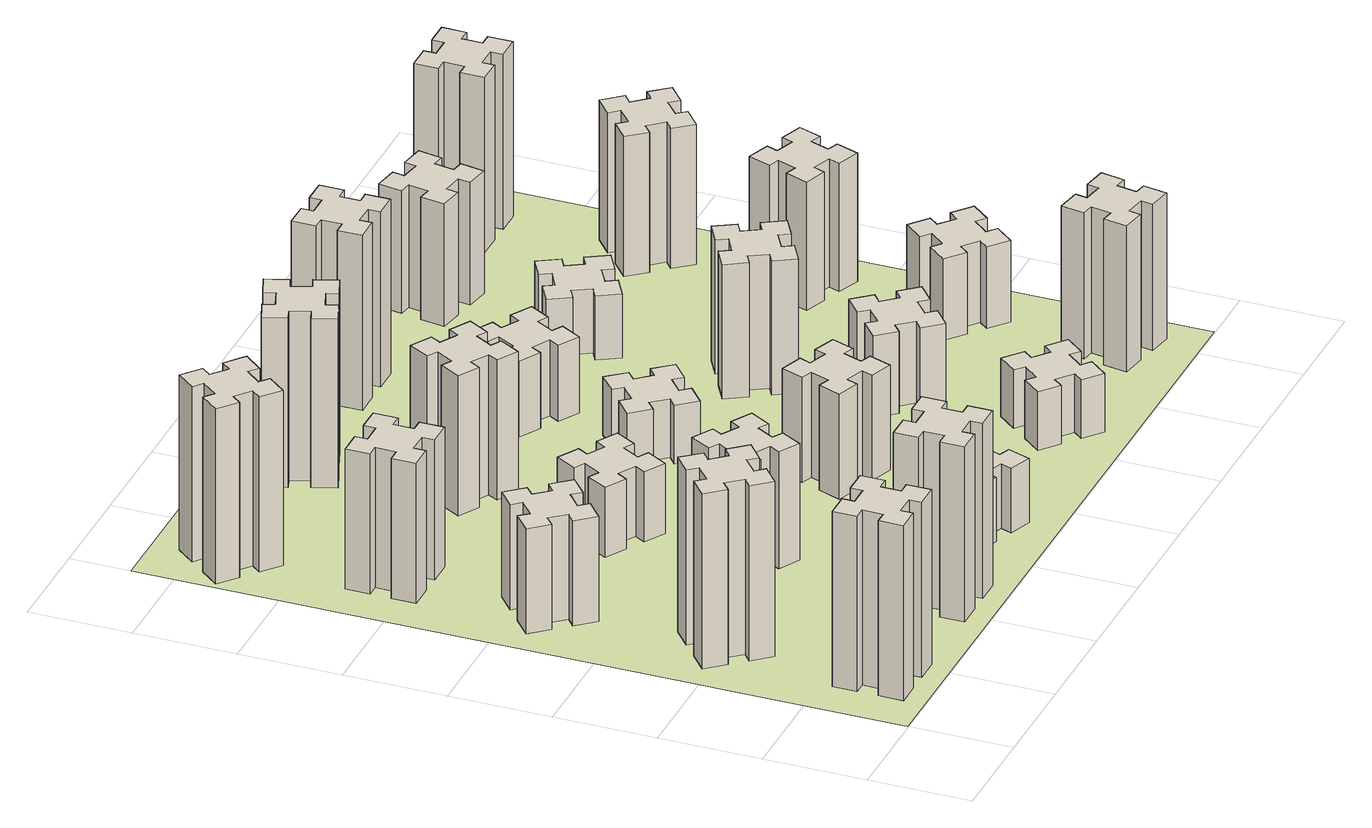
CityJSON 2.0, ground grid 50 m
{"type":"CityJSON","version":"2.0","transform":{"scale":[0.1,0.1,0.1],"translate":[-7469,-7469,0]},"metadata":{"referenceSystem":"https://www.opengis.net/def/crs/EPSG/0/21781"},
"CityObjects":{
"building1":{"type":"Building","attributes":{"class":"1000","function":"1000","usage":"1000","yearOfConstruction":2016,"roofType":"1000","measuredHeight":90,"storeysAboveGround":30,"storeysBelowGround":0},"geometry":[{"type":"Solid","lod":"1","boundaries":[[[[0,1,2,3,4,5,6,7,8,9,10,11,12,13,14,15,16,17,18,19]],[[17,16,20,21]],[[16,15,22,20]],[[15,14,23,22]],[[14,13,24,23]],[[13,12,25,24]],[[12,11,26,25]],[[11,10,27,26]],[[10,9,28,27]],[[9,8,29,28]],[[8,7,30,29]],[[7,6,31,30]],[[6,5,32,31]],[[5,4,33,32]],[[4,3,34,33]],[[3,2,35,34]],[[2,1,36,35]],[[1,0,37,36]],[[0,19,38,37]],[[19,18,39,38]],[[18,17,21,39]],[[24,25,26,27,28,29,30,31,32,33,34,35,36,37,38,39,21,20,22,23]]]]}]},
"building2":{"type":"Building","attributes":{"class":"1000","function":"1000","usage":"1000","yearOfConstruction":2016,"roofType":"1000","measuredHeight":90,"storeysAboveGround":30,"storeysBelowGround":0},"geometry":[{"type":"Solid","lod":"1","boundaries":[[[[40,41,42,43,44,45,46,47,48,49,50,51,52,53,54,55,56,57,58,59]],[[57,56,60,61]],[[56,55,62,60]],[[55,54,63,62]],[[54,53,64,63]],[[53,52,65,64]],[[52,51,66,65]],[[51,50,67,66]],[[50,49,68,67]],[[49,48,69,68]],[[48,47,70,69]],[[47,46,71,70]],[[46,45,72,71]],[[45,44,73,72]],[[44,43,74,73]],[[43,42,75,74]],[[42,41,76,75]],[[41,40,77,76]],[[40,59,78,77]],[[59,58,79,78]],[[58,57,61,79]],[[64,65,66,67,68,69,70,71,72,73,74,75,76,77,78,79,61,60,62,63]]]]}]},
"building3":{"type":"Building","attributes":{"class":"1000","function":"1000","usage":"1000","yearOfConstruction":2016,"roofType":"1000","measuredHeight":54,"storeysAboveGround":30,"storeysBelowGround":0},"geometry":[{"type":"Solid","lod":"1","boundaries":[[[[80,81,82,83,84,85,86,87,88,89,90,91,92,93,94,95,96,97,98,99]],[[97,96,100,101]],[[96,95,102,100]],[[95,94,103,102]],[[94,93,104,103]],[[93,92,105,104]],[[92,91,106,105]],[[91,90,107,106]],[[90,89,108,107]],[[89,88,109,108]],[[88,87,110,109]],[[87,86,111,110]],[[86,85,112,111]],[[85,84,113,112]],[[84,83,114,113]],[[83,82,115,114]],[[82,81,116,115]],[[81,80,117,116]],[[80,99,118,117]],[[99,98,119,118]],[[98,97,101,119]],[[104,105,106,107,108,109,110,111,112,113,114,115,116,117,118,119,101,100,102,103]]]]}]},
"building4":{"type":"Building","attributes":{"class":"1000","function":"1000","usage":"1000","yearOfConstruction":2016,"roofType":"1000","measuredHeight":72,"storeysAboveGround":30,"storeysBelowGround":0},"geometry":[{"type":"Solid","lod":"1","boundaries":[[[[120,121,122,123,124,125,126,127,128,129,130,131,132,133,134,135,136,137,138,139]],[[137,136,140,141]],[[136,135,142,140]],[[135,134,143,142]],[[134,133,144,143]],[[133,132,145,144]],[[132,131,146,145]],[[131,130,147,146]],[[130,129,148,147]],[[129,128,149,148]],[[128,127,150,149]],[[127,126,151,150]],[[126,125,152,151]],[[125,124,153,152]],[[124,123,154,153]],[[123,122,155,154]],[[122,121,156,155]],[[121,120,157,156]],[[120,139,158,157]],[[139,138,159,158]],[[138,137,141,159]],[[144,145,146,147,148,149,150,151,152,153,154,155,156,157,158,159,141,140,142,143]]]]}]},
"building5":{"type":"Building","attributes":{"class":"1000","function":"1000","usage":"1000","yearOfConstruction":2016,"roofType":"1000","measuredHeight":90,"storeysAboveGround":30,"storeysBelowGround":0},"geometry":[{"type":"Solid","lod":"1","boundaries":[[[[160,161,162,163,164,165,166,167,168,169,170,171,172,173,174,175,176,177,178,179]],[[177,176,180,181]],[[176,175,182,180]],[[175,174,183,182]],[[174,173,184,183]],[[173,172,185,184]],[[172,171,186,185]],[[171,170,187,186]],[[170,169,188,187]],[[169,168,189,188]],[[168,167,190,189]],[[167,166,191,190]],[[166,165,192,191]],[[165,164,193,192]],[[164,163,194,193]],[[163,162,195,194]],[[162,161,196,195]],[[161,160,197,196]],[[160,179,198,197]],[[179,178,199,198]],[[178,177,181,199]],[[184,185,186,187,188,189,190,191,192,193,194,195,196,197,198,199,181,180,182,183]]]]}]},
"building6":{"type":"Building","attributes":{"class":"1000","function":"1000","usage":"1000","yearOfConstruction":2016,"roofType":"1000","measuredHeight":90,"storeysAboveGround":30,"storeysBelowGround":0},"geometry":[{"type":"Solid","lod":"1","boundaries":[[[[200,201,202,203,204,205,206,207,208,209,210,211,212,213,214,215,216,217,218,219]],[[217,216,220,221]],[[216,215,222,220]],[[215,214,223,222]],[[214,213,224,223]],[[213,212,225,224]],[[212,211,226,225]],[[211,210,227,226]],[[210,209,228,227]],[[209,208,229,228]],[[208,207,230,229]],[[207,206,231,230]],[[206,205,232,231]],[[205,204,233,232]],[[204,203,234,233]],[[203,202,235,234]],[[202,201,236,235]],[[201,200,237,236]],[[200,219,238,237]],[[219,218,239,238]],[[218,217,221,239]],[[224,225,226,227,228,229,230,231,232,233,234,235,236,237,238,239,221,220,222,223]]]]}]},
"building7":{"type":"Building","attributes":{"class":"1000","function":"1000","usage":"1000","yearOfConstruction":2016,"roofType":"1000","measuredHeight":60,"storeysAboveGround":30,"storeysBelowGround":0},"geometry":[{"type":"Solid","lod":"1","boundaries":[[[[240,241,242,243,244,245,246,247,248,249,250,251,252,253,254,255,256,257,258,259]],[[257,256,260,261]],[[256,255,262,260]],[[255,254,263,262]],[[254,253,264,263]],[[253,252,265,264]],[[252,251,266,265]],[[251,250,267,266]],[[250,249,268,267]],[[249,248,269,268]],[[248,247,270,269]],[[247,246,271,270]],[[246,245,272,271]],[[245,244,273,272]],[[244,243,274,273]],[[243,242,275,274]],[[242,241,276,275]],[[241,240,277,276]],[[240,259,278,277]],[[259,258,279,278]],[[258,257,261,279]],[[264,265,266,267,268,269,270,271,272,273,274,275,276,277,278,279,261,260,262,263]]]]}]},
"building8":{"type":"Building","attributes":{"class":"1000","function":"1000","usage":"1000","yearOfConstruction":2016,"roofType":"1000","measuredHeight":36,"storeysAboveGround":30,"storeysBelowGround":0},"geometry":[{"type":"Solid","lod":"1","boundaries":[[[[280,281,282,283,284,285,286,287,288,289,290,291,292,293,294,295,296,297,298,299]],[[297,296,300,301]],[[296,295,302,300]],[[295,294,303,302]],[[294,293,304,303]],[[293,292,305,304]],[[292,291,306,305]],[[291,290,307,306]],[[290,289,308,307]],[[289,288,309,308]],[[288,287,310,309]],[[287,286,311,310]],[[286,285,312,311]],[[285,284,313,312]],[[284,283,314,313]],[[283,282,315,314]],[[282,281,316,315]],[[281,280,317,316]],[[280,299,318,317]],[[299,298,319,318]],[[298,297,301,319]],[[304,305,306,307,308,309,310,311,312,313,314,315,316,317,318,319,301,300,302,303]]]]}]},
"building9":{"type":"Building","attributes":{"class":"1000","function":"1000","usage":"1000","yearOfConstruction":2016,"roofType":"1000","measuredHeight":33,"storeysAboveGround":30,"storeysBelowGround":0},"geometry":[{"type":"Solid","lod":"1","boundaries":[[[[320,321,322,323,324,325,326,327,328,329,330,331,332,333,334,335,336,337,338,339]],[[337,336,340,341]],[[336,335,342,340]],[[335,334,343,342]],[[334,333,344,343]],[[333,332,345,344]],[[332,331,346,345]],[[331,330,347,346]],[[330,329,348,347]],[[329,328,349,348]],[[328,327,350,349]],[[327,326,351,350]],[[326,325,352,351]],[[325,324,353,352]],[[324,323,354,353]],[[323,322,355,354]],[[322,321,356,355]],[[321,320,357,356]],[[320,339,358,357]],[[339,338,359,358]],[[338,337,341,359]],[[344,345,346,347,348,349,350,351,352,353,354,355,356,357,358,359,341,340,342,343]]]]}]},
"building10":{"type":"Building","attributes":{"class":"1000","function":"1000","usage":"1000","yearOfConstruction":2016,"roofType":"1000","measuredHeight":72,"storeysAboveGround":30,"storeysBelowGround":0},"geometry":[{"type":"Solid","lod":"1","boundaries":[[[[360,361,362,363,364,365,366,367,368,369,370,371,372,373,374,375,376,377,378,379]],[[377,376,380,381]],[[376,375,382,380]],[[375,374,383,382]],[[374,373,384,383]],[[373,372,385,384]],[[372,371,386,385]],[[371,370,387,386]],[[370,369,388,387]],[[369,368,389,388]],[[368,367,390,389]],[[367,366,391,390]],[[366,365,392,391]],[[365,364,393,392]],[[364,363,394,393]],[[363,362,395,394]],[[362,361,396,395]],[[361,360,397,396]],[[360,379,398,397]],[[379,378,399,398]],[[378,377,381,399]],[[384,385,386,387,388,389,390,391,392,393,394,395,396,397,398,399,381,380,382,383]]]]}]},
"building11":{"type":"Building","attributes":{"class":"1000","function":"1000","usage":"1000","yearOfConstruction":2016,"roofType":"1000","measuredHeight":87,"storeysAboveGround":30,"storeysBelowGround":0},"geometry":[{"type":"Solid","lod":"1","boundaries":[[[[400,401,402,403,404,405,406,407,408,409,410,411,412,413,414,415,416,417,418,419]],[[417,416,420,421]],[[416,415,422,420]],[[415,414,423,422]],[[414,413,424,423]],[[413,412,425,424]],[[412,411,426,425]],[[411,410,427,426]],[[410,409,428,427]],[[409,408,429,428]],[[408,407,430,429]],[[407,406,431,430]],[[406,405,432,431]],[[405,404,433,432]],[[404,403,434,433]],[[403,402,435,434]],[[402,401,436,435]],[[401,400,437,436]],[[400,419,438,437]],[[419,418,439,438]],[[418,417,421,439]],[[424,425,426,427,428,429,430,431,432,433,434,435,436,437,438,439,421,420,422,423]]]]}]},
"building12":{"type":"Building","attributes":{"class":"1000","function":"1000","usage":"1000","yearOfConstruction":2016,"roofType":"1000","measuredHeight":54,"storeysAboveGround":30,"storeysBelowGround":0},"geometry":[{"type":"Solid","lod":"1","boundaries":[[[[440,441,442,443,444,445,446,447,448,449,450,451,452,453,454,455,456,457,458,459]],[[457,456,460,461]],[[456,455,462,460]],[[455,454,463,462]],[[454,453,464,463]],[[453,452,465,464]],[[452,451,466,465]],[[451,450,467,466]],[[450,449,468,467]],[[449,448,469,468]],[[448,447,470,469]],[[447,446,471,470]],[[446,445,472,471]],[[445,444,473,472]],[[444,443,474,473]],[[443,442,475,474]],[[442,441,476,475]],[[441,440,477,476]],[[440,459,478,477]],[[459,458,479,478]],[[458,457,461,479]],[[464,465,466,467,468,469,470,471,472,473,474,475,476,477,478,479,461,460,462,463]]]]}]},
"building13":{"type":"Building","attributes":{"class":"1000","function":"1000","usage":"1000","yearOfConstruction":2016,"roofType":"1000","measuredHeight":30,"storeysAboveGround":30,"storeysBelowGround":0},"geometry":[{"type":"Solid","lod":"1","boundaries":[[[[480,481,482,483,484,485,486,487,488,489,490,491,492,493,494,495,496,497,498,499]],[[497,496,500,501]],[[496,495,502,500]],[[495,494,503,502]],[[494,493,504,503]],[[493,492,505,504]],[[492,491,506,505]],[[491,490,507,506]],[[490,489,508,507]],[[489,488,509,508]],[[488,487,510,509]],[[487,486,511,510]],[[486,485,512,511]],[[485,484,513,512]],[[484,483,514,513]],[[483,482,515,514]],[[482,481,516,515]],[[481,480,517,516]],[[480,499,518,517]],[[499,498,519,518]],[[498,497,501,519]],[[504,505,506,507,508,509,510,511,512,513,514,515,516,517,518,519,501,500,502,503]]]]}]},
"building14":{"type":"Building","attributes":{"class":"1000","function":"1000","usage":"1000","yearOfConstruction":2016,"roofType":"1000","measuredHeight":39,"storeysAboveGround":30,"storeysBelowGround":0},"geometry":[{"type":"Solid","lod":"1","boundaries":[[[[520,521,522,523,524,525,526,527,528,529,530,531,532,533,534,535,536,537,538,539]],[[537,536,540,541]],[[536,535,542,540]],[[535,534,543,542]],[[534,533,544,543]],[[533,532,545,544]],[[532,531,546,545]],[[531,530,547,546]],[[530,529,548,547]],[[529,528,549,548]],[[528,527,550,549]],[[527,526,551,550]],[[526,525,552,551]],[[525,524,553,552]],[[524,523,554,553]],[[523,522,555,554]],[[522,521,556,555]],[[521,520,557,556]],[[520,539,558,557]],[[539,538,559,558]],[[538,537,541,559]],[[544,545,546,547,548,549,550,551,552,553,554,555,556,557,558,559,541,540,542,543]]]]}]},
"building15":{"type":"Building","attributes":{"class":"1000","function":"1000","usage":"1000","yearOfConstruction":2016,"roofType":"1000","measuredHeight":30,"storeysAboveGround":30,"storeysBelowGround":0},"geometry":[{"type":"Solid","lod":"1","boundaries":[[[[560,561,562,563,564,565,566,567,568,569,570,571,572,573,574,575,576,577,578,579]],[[577,576,580,581]],[[576,575,582,580]],[[575,574,583,582]],[[574,573,584,583]],[[573,572,585,584]],[[572,571,586,585]],[[571,570,587,586]],[[570,569,588,587]],[[569,568,589,588]],[[568,567,590,589]],[[567,566,591,590]],[[566,565,592,591]],[[565,564,593,592]],[[564,563,594,593]],[[563,562,595,594]],[[562,561,596,595]],[[561,560,597,596]],[[560,579,598,597]],[[579,578,599,598]],[[578,577,581,599]],[[584,585,586,587,588,589,590,591,592,593,594,595,596,597,598,599,581,580,582,583]]]]}]},
"building16":{"type":"Building","attributes":{"class":"1000","function":"1000","usage":"1000","yearOfConstruction":2016,"roofType":"1000","measuredHeight":90,"storeysAboveGround":30,"storeysBelowGround":0},"geometry":[{"type":"Solid","lod":"1","boundaries":[[[[600,601,602,603,604,605,606,607,608,609,610,611,612,613,614,615,616,617,618,619]],[[617,616,620,621]],[[616,615,622,620]],[[615,614,623,622]],[[614,613,624,623]],[[613,612,625,624]],[[612,611,626,625]],[[611,610,627,626]],[[610,609,628,627]],[[609,608,629,628]],[[608,607,630,629]],[[607,606,631,630]],[[606,605,632,631]],[[605,604,633,632]],[[604,603,634,633]],[[603,602,635,634]],[[602,601,636,635]],[[601,600,637,636]],[[600,619,638,637]],[[619,618,639,638]],[[618,617,621,639]],[[624,625,626,627,628,629,630,631,632,633,634,635,636,637,638,639,621,620,622,623]]]]}]},
"building17":{"type":"Building","attributes":{"class":"1000","function":"1000","usage":"1000","yearOfConstruction":2016,"roofType":"1000","measuredHeight":42,"storeysAboveGround":30,"storeysBelowGround":0},"geometry":[{"type":"Solid","lod":"1","boundaries":[[[[640,641,642,643,644,645,646,647,648,649,650,651,652,653,654,655,656,657,658,659]],[[657,656,660,661]],[[656,655,662,660]],[[655,654,663,662]],[[654,653,664,663]],[[653,652,665,664]],[[652,651,666,665]],[[651,650,667,666]],[[650,649,668,667]],[[649,648,669,668]],[[648,647,670,669]],[[647,646,671,670]],[[646,645,672,671]],[[645,644,673,672]],[[644,643,674,673]],[[643,642,675,674]],[[642,641,676,675]],[[641,640,677,676]],[[640,659,678,677]],[[659,658,679,678]],[[658,657,661,679]],[[664,665,666,667,668,669,670,671,672,673,674,675,676,677,678,679,661,660,662,663]]]]}]},
"building18":{"type":"Building","attributes":{"class":"1000","function":"1000","usage":"1000","yearOfConstruction":2016,"roofType":"1000","measuredHeight":69,"storeysAboveGround":30,"storeysBelowGround":0},"geometry":[{"type":"Solid","lod":"1","boundaries":[[[[680,681,682,683,684,685,686,687,688,689,690,691,692,693,694,695,696,697,698,699]],[[697,696,700,701]],[[696,695,702,700]],[[695,694,703,702]],[[694,693,704,703]],[[693,692,705,704]],[[692,691,706,705]],[[691,690,707,706]],[[690,689,708,707]],[[689,688,709,708]],[[688,687,710,709]],[[687,686,711,710]],[[686,685,712,711]],[[685,684,713,712]],[[684,683,714,713]],[[683,682,715,714]],[[682,681,716,715]],[[681,680,717,716]],[[680,699,718,717]],[[699,698,719,718]],[[698,697,701,719]],[[704,705,706,707,708,709,710,711,712,713,714,715,716,717,718,719,701,700,702,703]]]]}]},
"building19":{"type":"Building","attributes":{"class":"1000","function":"1000","usage":"1000","yearOfConstruction":2016,"roofType":"1000","measuredHeight":33,"storeysAboveGround":30,"storeysBelowGround":0},"geometry":[{"type":"Solid","lod":"1","boundaries":[[[[720,721,722,723,724,725,726,727,728,729,730,731,732,733,734,735,736,737,738,739]],[[737,736,740,741]],[[736,735,742,740]],[[735,734,743,742]],[[734,733,744,743]],[[733,732,745,744]],[[732,731,746,745]],[[731,730,747,746]],[[730,729,748,747]],[[729,728,749,748]],[[728,727,750,749]],[[727,726,751,750]],[[726,725,752,751]],[[725,724,753,752]],[[724,723,754,753]],[[723,722,755,754]],[[722,721,756,755]],[[721,720,757,756]],[[720,739,758,757]],[[739,738,759,758]],[[738,737,741,759]],[[744,745,746,747,748,749,750,751,752,753,754,755,756,757,758,759,741,740,742,743]]]]}]},
"building20":{"type":"Building","attributes":{"class":"1000","function":"1000","usage":"1000","yearOfConstruction":2016,"roofType":"1000","measuredHeight":75,"storeysAboveGround":30,"storeysBelowGround":0},"geometry":[{"type":"Solid","lod":"1","boundaries":[[[[760,761,762,763,764,765,766,767,768,769,770,771,772,773,774,775,776,777,778,779]],[[777,776,780,781]],[[776,775,782,780]],[[775,774,783,782]],[[774,773,784,783]],[[773,772,785,784]],[[772,771,786,785]],[[771,770,787,786]],[[770,769,788,787]],[[769,768,789,788]],[[768,767,790,789]],[[767,766,791,790]],[[766,765,792,791]],[[765,764,793,792]],[[764,763,794,793]],[[763,762,795,794]],[[762,761,796,795]],[[761,760,797,796]],[[760,779,798,797]],[[779,778,799,798]],[[778,777,781,799]],[[784,785,786,787,788,789,790,791,792,793,794,795,796,797,798,799,781,780,782,783]]]]}]},
"building21":{"type":"Building","attributes":{"class":"1000","function":"1000","usage":"1000","yearOfConstruction":2016,"roofType":"1000","measuredHeight":63,"storeysAboveGround":30,"storeysBelowGround":0},"geometry":[{"type":"Solid","lod":"1","boundaries":[[[[800,801,802,803,804,805,806,807,808,809,810,811,812,813,814,815,816,817,818,819]],[[817,816,820,821]],[[816,815,822,820]],[[815,814,823,822]],[[814,813,824,823]],[[813,812,825,824]],[[812,811,826,825]],[[811,810,827,826]],[[810,809,828,827]],[[809,808,829,828]],[[808,807,830,829]],[[807,806,831,830]],[[806,805,832,831]],[[805,804,833,832]],[[804,803,834,833]],[[803,802,835,834]],[[802,801,836,835]],[[801,800,837,836]],[[800,819,838,837]],[[819,818,839,838]],[[818,817,821,839]],[[824,825,826,827,828,829,830,831,832,833,834,835,836,837,838,839,821,820,822,823]]]]}]},
"building22":{"type":"Building","attributes":{"class":"1000","function":"1000","usage":"1000","yearOfConstruction":2016,"roofType":"1000","measuredHeight":42,"storeysAboveGround":30,"storeysBelowGround":0},"geometry":[{"type":"Solid","lod":"1","boundaries":[[[[840,841,842,843,844,845,846,847,848,849,850,851,852,853,854,855,856,857,858,859]],[[857,856,860,861]],[[856,855,862,860]],[[855,854,863,862]],[[854,853,864,863]],[[853,852,865,864]],[[852,851,866,865]],[[851,850,867,866]],[[850,849,868,867]],[[849,848,869,868]],[[848,847,870,869]],[[847,846,871,870]],[[846,845,872,871]],[[845,844,873,872]],[[844,843,874,873]],[[843,842,875,874]],[[842,841,876,875]],[[841,840,877,876]],[[840,859,878,877]],[[859,858,879,878]],[[858,857,861,879]],[[864,865,866,867,868,869,870,871,872,873,874,875,876,877,878,879,861,860,862,863]]]]}]},
"building23":{"type":"Building","attributes":{"class":"1000","function":"1000","usage":"1000","yearOfConstruction":2016,"roofType":"1000","measuredHeight":66,"storeysAboveGround":30,"storeysBelowGround":0},"geometry":[{"type":"Solid","lod":"1","boundaries":[[[[880,881,882,883,884,885,886,887,888,889,890,891,892,893,894,895,896,897,898,899]],[[897,896,900,901]],[[896,895,902,900]],[[895,894,903,902]],[[894,893,904,903]],[[893,892,905,904]],[[892,891,906,905]],[[891,890,907,906]],[[890,889,908,907]],[[889,888,909,908]],[[888,887,910,909]],[[887,886,911,910]],[[886,885,912,911]],[[885,884,913,912]],[[884,883,914,913]],[[883,882,915,914]],[[882,881,916,915]],[[881,880,917,916]],[[880,899,918,917]],[[899,898,919,918]],[[898,897,901,919]],[[904,905,906,907,908,909,910,911,912,913,914,915,916,917,918,919,901,900,902,903]]]]}]},
"building24":{"type":"Building","attributes":{"class":"1000","function":"1000","usage":"1000","yearOfConstruction":2016,"roofType":"1000","measuredHeight":72,"storeysAboveGround":30,"storeysBelowGround":0},"geometry":[{"type":"Solid","lod":"1","boundaries":[[[[920,921,922,923,924,925,926,927,928,929,930,931,932,933,934,935,936,937,938,939]],[[937,936,940,941]],[[936,935,942,940]],[[935,934,943,942]],[[934,933,944,943]],[[933,932,945,944]],[[932,931,946,945]],[[931,930,947,946]],[[930,929,948,947]],[[929,928,949,948]],[[928,927,950,949]],[[927,926,951,950]],[[926,925,952,951]],[[925,924,953,952]],[[924,923,954,953]],[[923,922,955,954]],[[922,921,956,955]],[[921,920,957,956]],[[920,939,958,957]],[[939,938,959,958]],[[938,937,941,959]],[[944,945,946,947,948,949,950,951,952,953,954,955,956,957,958,959,941,940,942,943]]]]}]},
"building25":{"type":"Building","attributes":{"class":"1000","function":"1000","usage":"1000","yearOfConstruction":2016,"roofType":"1000","measuredHeight":90,"storeysAboveGround":30,"storeysBelowGround":0},"geometry":[{"type":"Solid","lod":"1","boundaries":[[[[960,961,962,963,964,965,966,967,968,969,970,971,972,973,974,975,976,977,978,979]],[[977,976,980,981]],[[976,975,982,980]],[[975,974,983,982]],[[974,973,984,983]],[[973,972,985,984]],[[972,971,986,985]],[[971,970,987,986]],[[970,969,988,987]],[[969,968,989,988]],[[968,967,990,989]],[[967,966,991,990]],[[966,965,992,991]],[[965,964,993,992]],[[964,963,994,993]],[[963,962,995,994]],[[962,961,996,995]],[[961,960,997,996]],[[960,979,998,997]],[[979,978,999,998]],[[978,977,981,999]],[[984,985,986,987,988,989,990,991,992,993,994,995,996,997,998,999,981,980,982,983]]]]}]},
"landuse1":{"type":"LandUse","attributes":{"name":"plot1","function":"1010"},"geometry":[{"type":"MultiSurface","lod":"1","boundaries":[[[1000,1001,1002,1003]]]}]}
},
"vertices":[
[265,325,0],[265,225,0],[205,225,0],[205,105,0],[325,105,0],[325,165,0],[425,165,0],[425,105,0],[545,105,0],[545,225,0],[485,225,0],[485,325,0],[545,325,0],[545,445,0],[425,445,0],[425,385,0],[325,385,0],[325,445,0],[205,445,0],[205,325,0],[325,385,900],[325,445,900],[425,385,900],[425,445,900],[545,445,900],[545,325,900],[485,325,900],[485,225,900],[545,225,900],[545,105,900],[425,105,900],[425,165,900],[325,165,900],[325,105,900],[205,105,900],[205,225,900],[265,225,900],[265,325,900],[205,325,900],[205,445,900],
[492,1048,0],[427,1124,0],[473,1163,0],[396,1255,0],[304,1178,0],[343,1132,0],[266,1067,0],[228,1113,0],[136,1036,0],[213,944,0],[259,983,0],[323,906,0],[277,868,0],[354,776,0],[446,853,0],[408,899,0],[484,963,0],[523,917,0],[615,994,0],[538,1086,0],[484,963,900],[523,917,900],[408,899,900],[446,853,900],[354,776,900],[277,868,900],[323,906,900],[259,983,900],[213,944,900],[136,1036,900],[228,1113,900],[266,1067,900],[343,1132,900],[304,1178,900],[396,1255,900],[473,1163,900],[427,1124,900],[492,1048,900],[538,1086,900],[615,994,900],
[408,1739,0],[484,1803,0],[523,1757,0],[615,1834,0],[538,1926,0],[492,1888,0],[427,1964,0],[473,2003,0],[396,2095,0],[304,2018,0],[343,1972,0],[266,1907,0],[228,1953,0],[136,1876,0],[213,1784,0],[259,1823,0],[323,1746,0],[277,1708,0],[354,1616,0],[446,1693,0],[323,1746,540],[277,1708,540],[259,1823,540],[213,1784,540],[136,1876,540],[228,1953,540],[266,1907,540],[343,1972,540],[304,2018,540],[396,2095,540],[473,2003,540],[427,1964,540],[492,1888,540],[538,1926,540],[615,1834,540],[523,1757,540],[484,1803,540],[408,1739,540],[446,1693,540],[354,1616,540],
[485,2545,0],[485,2645,0],[545,2645,0],[545,2765,0],[425,2765,0],[425,2705,0],[325,2705,0],[325,2765,0],[205,2765,0],[205,2645,0],[265,2645,0],[265,2545,0],[205,2545,0],[205,2425,0],[325,2425,0],[325,2485,0],[425,2485,0],[425,2425,0],[545,2425,0],[545,2545,0],[425,2485,720],[425,2425,720],[325,2485,720],[325,2425,720],[205,2425,720],[205,2545,720],[265,2545,720],[265,2645,720],[205,2645,720],[205,2765,720],[325,2765,720],[325,2705,720],[425,2705,720],[425,2765,720],[545,2765,720],[545,2645,720],[485,2645,720],[485,2545,720],[545,2545,720],[545,2425,720],
[1005,325,0],[1005,225,0],[945,225,0],[945,105,0],[1065,105,0],[1065,165,0],[1165,165,0],[1165,105,0],[1285,105,0],[1285,225,0],[1225,225,0],[1225,325,0],[1285,325,0],[1285,445,0],[1165,445,0],[1165,385,0],[1065,385,0],[1065,445,0],[945,445,0],[945,325,0],[1065,385,900],[1065,445,900],[1165,385,900],[1165,445,900],[1285,445,900],[1285,325,900],[1225,325,900],[1225,225,900],[1285,225,900],[1285,105,900],[1165,105,900],[1165,165,900],[1065,165,900],[1065,105,900],[945,105,900],[945,225,900],[1005,225,900],[1005,325,900],[945,325,900],[945,445,900],
[384,3387,0],[308,3452,0],[346,3498,0],[254,3575,0],[177,3483,0],[223,3444,0],[159,3368,0],[113,3406,0],[36,3314,0],[128,3237,0],[166,3283,0],[243,3219,0],[204,3173,0],[296,3096,0],[373,3188,0],[327,3226,0],[392,3303,0],[438,3264,0],[515,3356,0],[423,3433,0],[392,3303,900],[438,3264,900],[327,3226,900],[373,3188,900],[296,3096,900],[204,3173,900],[243,3219,900],[166,3283,900],[128,3237,900],[36,3314,900],[113,3406,900],[159,3368,900],[223,3444,900],[177,3483,900],[254,3575,900],[346,3498,900],[308,3452,900],[384,3387,900],[423,3433,900],[515,3356,900],
[1186,1117,0],[1236,1204,0],[1288,1174,0],[1348,1278,0],[1244,1338,0],[1214,1286,0],[1127,1336,0],[1157,1388,0],[1053,1448,0],[993,1344,0],[1045,1314,0],[995,1227,0],[943,1257,0],[883,1153,0],[987,1093,0],[1017,1145,0],[1104,1095,0],[1074,1043,0],[1178,983,0],[1238,1087,0],[1104,1095,600],[1074,1043,600],[1017,1145,600],[987,1093,600],[883,1153,600],[943,1257,600],[995,1227,600],[1045,1314,600],[993,1344,600],[1053,1448,600],[1157,1388,600],[1127,1336,600],[1214,1286,600],[1244,1338,600],[1348,1278,600],[1288,1174,600],[1236,1204,600],[1186,1117,600],[1238,1087,600],[1178,983,600],
[1214,1926,0],[1127,1976,0],[1157,2028,0],[1053,2088,0],[993,1984,0],[1045,1954,0],[995,1867,0],[943,1897,0],[883,1793,0],[987,1733,0],[1017,1785,0],[1104,1735,0],[1074,1683,0],[1178,1623,0],[1238,1727,0],[1186,1757,0],[1236,1844,0],[1288,1814,0],[1348,1918,0],[1244,1978,0],[1236,1844,360],[1288,1814,360],[1186,1757,360],[1238,1727,360],[1178,1623,360],[1074,1683,360],[1104,1735,360],[1017,1785,360],[987,1733,360],[883,1793,360],[943,1897,360],[995,1867,360],[1045,1954,360],[993,1984,360],[1053,2088,360],[1157,2028,360],[1127,1976,360],[1214,1926,360],[1244,1978,360],[1348,1918,360],
[1669,460,0],[1635,366,0],[1579,387,0],[1537,274,0],[1650,233,0],[1671,289,0],[1765,255,0],[1744,199,0],[1857,157,0],[1898,270,0],[1842,291,0],[1876,385,0],[1932,364,0],[1973,477,0],[1860,518,0],[1840,462,0],[1746,496,0],[1767,552,0],[1654,593,0],[1613,480,0],[1746,496,330],[1767,552,330],[1840,462,330],[1860,518,330],[1973,477,330],[1932,364,330],[1876,385,330],[1842,291,330],[1898,270,330],[1857,157,330],[1744,199,330],[1765,255,330],[1671,289,330],[1650,233,330],[1537,274,330],[1579,387,330],[1635,366,330],[1669,460,330],[1613,480,330],[1654,593,330],
[1314,2666,0],[1227,2716,0],[1257,2768,0],[1153,2828,0],[1093,2724,0],[1145,2694,0],[1095,2607,0],[1043,2637,0],[983,2533,0],[1087,2473,0],[1117,2525,0],[1204,2475,0],[1174,2423,0],[1278,2363,0],[1338,2467,0],[1286,2497,0],[1336,2584,0],[1388,2554,0],[1448,2658,0],[1344,2718,0],[1336,2584,720],[1388,2554,720],[1286,2497,720],[1338,2467,720],[1278,2363,720],[1174,2423,720],[1204,2475,720],[1117,2525,720],[1087,2473,720],[983,2533,720],[1043,2637,720],[1095,2607,720],[1145,2694,720],[1093,2724,720],[1153,2828,720],[1257,2768,720],[1227,2716,720],[1314,2666,720],[1344,2718,720],[1448,2658,720],
[1125,3456,0],[1031,3422,0],[1010,3478,0],[897,3437,0],[939,3324,0],[995,3345,0],[1029,3251,0],[973,3230,0],[1014,3117,0],[1127,3159,0],[1106,3215,0],[1200,3249,0],[1220,3193,0],[1333,3234,0],[1292,3347,0],[1236,3326,0],[1202,3420,0],[1258,3440,0],[1217,3553,0],[1104,3512,0],[1202,3420,870],[1258,3440,870],[1236,3326,870],[1292,3347,870],[1333,3234,870],[1220,3193,870],[1200,3249,870],[1106,3215,870],[1127,3159,870],[1014,3117,870],[973,3230,870],[1029,3251,870],[995,3345,870],[939,3324,870],[897,3437,870],[1010,3478,870],[1031,3422,870],[1125,3456,870],[1104,3512,870],[1217,3553,870],
[1869,1200,0],[1835,1106,0],[1779,1127,0],[1737,1014,0],[1850,973,0],[1871,1029,0],[1965,995,0],[1944,939,0],[2057,897,0],[2098,1010,0],[2042,1031,0],[2076,1125,0],[2132,1104,0],[2173,1217,0],[2060,1258,0],[2040,1202,0],[1946,1236,0],[1967,1292,0],[1854,1333,0],[1813,1220,0],[1946,1236,540],[1967,1292,540],[2040,1202,540],[2060,1258,540],[2173,1217,540],[2132,1104,540],[2076,1125,540],[2042,1031,540],[2098,1010,540],[2057,897,540],[1944,939,540],[1965,995,540],[1871,1029,540],[1850,973,540],[1737,1014,540],[1779,1127,540],[1835,1106,540],[1869,1200,540],[1813,1220,540],[1854,1333,540],
[1972,1988,0],[1907,2064,0],[1953,2103,0],[1876,2195,0],[1784,2118,0],[1823,2072,0],[1746,2007,0],[1708,2053,0],[1616,1976,0],[1693,1884,0],[1739,1923,0],[1803,1846,0],[1757,1808,0],[1834,1716,0],[1926,1793,0],[1888,1839,0],[1964,1903,0],[2003,1857,0],[2095,1934,0],[2018,2026,0],[1964,1903,300],[2003,1857,300],[1888,1839,300],[1926,1793,300],[1834,1716,300],[1757,1808,300],[1803,1846,300],[1739,1923,300],[1693,1884,300],[1616,1976,300],[1708,2053,300],[1746,2007,300],[1823,2072,300],[1784,2118,300],[1876,2195,300],[1953,2103,300],[1907,2064,300],[1972,1988,300],[2018,2026,300],[2095,1934,300],
[2026,2497,0],[2076,2584,0],[2128,2554,0],[2188,2658,0],[2084,2718,0],[2054,2666,0],[1967,2716,0],[1997,2768,0],[1893,2828,0],[1833,2724,0],[1885,2694,0],[1835,2607,0],[1783,2637,0],[1723,2533,0],[1827,2473,0],[1857,2525,0],[1944,2475,0],[1914,2423,0],[2018,2363,0],[2078,2467,0],[1944,2475,390],[1914,2423,390],[1857,2525,390],[1827,2473,390],[1723,2533,390],[1783,2637,390],[1835,2607,390],[1885,2694,390],[1833,2724,390],[1893,2828,390],[1997,2768,390],[1967,2716,390],[2054,2666,390],[2084,2718,390],[2188,2658,390],[2128,2554,390],[2076,2584,390],[2026,2497,390],[2078,2467,390],[2018,2363,390],
[2586,323,0],[2663,259,0],[2624,213,0],[2716,136,0],[2793,228,0],[2747,266,0],[2812,343,0],[2858,304,0],[2935,396,0],[2843,473,0],[2804,427,0],[2728,492,0],[2766,538,0],[2674,615,0],[2597,523,0],[2643,484,0],[2579,408,0],[2533,446,0],[2456,354,0],[2548,277,0],[2579,408,300],[2533,446,300],[2643,484,300],[2597,523,300],[2674,615,300],[2766,538,300],[2728,492,300],[2804,427,300],[2843,473,300],[2935,396,300],[2858,304,300],[2812,343,300],[2747,266,300],[2793,228,300],[2716,136,300],[2624,213,300],[2663,259,300],[2586,323,300],[2548,277,300],[2456,354,300],
[1965,3385,0],[1965,3485,0],[2025,3485,0],[2025,3605,0],[1905,3605,0],[1905,3545,0],[1805,3545,0],[1805,3605,0],[1685,3605,0],[1685,3485,0],[1745,3485,0],[1745,3385,0],[1685,3385,0],[1685,3265,0],[1805,3265,0],[1805,3325,0],[1905,3325,0],[1905,3265,0],[2025,3265,0],[2025,3385,0],[1905,3325,900],[1905,3265,900],[1805,3325,900],[1805,3265,900],[1685,3265,900],[1685,3385,900],[1745,3385,900],[1745,3485,900],[1685,3485,900],[1685,3605,900],[1805,3605,900],[1805,3545,900],[1905,3545,900],[1905,3605,900],[2025,3605,900],[2025,3485,900],[1965,3485,900],[1965,3385,900],[2025,3385,900],[2025,3265,900],
[2728,999,0],[2804,1063,0],[2843,1017,0],[2935,1094,0],[2858,1186,0],[2812,1148,0],[2747,1224,0],[2793,1263,0],[2716,1355,0],[2624,1278,0],[2663,1232,0],[2586,1167,0],[2548,1213,0],[2456,1136,0],[2533,1044,0],[2579,1083,0],[2643,1006,0],[2597,968,0],[2674,876,0],[2766,953,0],[2643,1006,420],[2597,968,420],[2579,1083,420],[2533,1044,420],[2456,1136,420],[2548,1213,420],[2586,1167,420],[2663,1232,420],[2624,1278,420],[2716,1355,420],[2793,1263,420],[2747,1224,420],[2812,1148,420],[2858,1186,420],[2935,1094,420],[2843,1017,420],[2804,1063,420],[2728,999,420],[2766,953,420],[2674,876,420],
[2475,1744,0],[2525,1657,0],[2473,1627,0],[2533,1523,0],[2637,1583,0],[2607,1635,0],[2694,1685,0],[2724,1633,0],[2828,1693,0],[2768,1797,0],[2716,1767,0],[2666,1854,0],[2718,1884,0],[2658,1988,0],[2554,1928,0],[2584,1876,0],[2497,1826,0],[2467,1878,0],[2363,1818,0],[2423,1714,0],[2497,1826,690],[2467,1878,690],[2584,1876,690],[2554,1928,690],[2658,1988,690],[2718,1884,690],[2666,1854,690],[2716,1767,690],[2768,1797,690],[2828,1693,690],[2724,1633,690],[2694,1685,690],[2607,1635,690],[2637,1583,690],[2533,1523,690],[2473,1627,690],[2525,1657,690],[2475,1744,690],[2423,1714,690],[2363,1818,690],
[2475,2584,0],[2525,2497,0],[2473,2467,0],[2533,2363,0],[2637,2423,0],[2607,2475,0],[2694,2525,0],[2724,2473,0],[2828,2533,0],[2768,2637,0],[2716,2607,0],[2666,2694,0],[2718,2724,0],[2658,2828,0],[2554,2768,0],[2584,2716,0],[2497,2666,0],[2467,2718,0],[2363,2658,0],[2423,2554,0],[2497,2666,330],[2467,2718,330],[2584,2716,330],[2554,2768,330],[2658,2828,330],[2718,2724,330],[2666,2694,330],[2716,2607,330],[2768,2637,330],[2828,2533,330],[2724,2473,330],[2694,2525,330],[2607,2475,330],[2637,2423,330],[2533,2363,330],[2473,2467,330],[2525,2497,330],[2475,2584,330],[2423,2554,330],[2363,2658,330],
[3504,475,0],[3405,492,0],[3416,551,0],[3297,572,0],[3277,454,0],[3336,444,0],[3318,345,0],[3259,356,0],[3238,237,0],[3357,217,0],[3367,276,0],[3465,258,0],[3455,199,0],[3573,178,0],[3594,297,0],[3535,307,0],[3552,405,0],[3611,395,0],[3632,513,0],[3514,534,0],[3552,405,750],[3611,395,750],[3535,307,750],[3594,297,750],[3573,178,750],[3455,199,750],[3465,258,750],[3367,276,750],[3357,217,750],[3238,237,750],[3259,356,750],[3318,345,750],[3336,444,750],[3277,454,750],[3297,572,750],[3416,551,750],[3405,492,750],[3504,475,750],[3514,534,750],[3632,513,750],
[2596,3404,0],[2578,3305,0],[2519,3316,0],[2498,3197,0],[2617,3177,0],[2627,3236,0],[2725,3218,0],[2715,3159,0],[2833,3138,0],[2854,3257,0],[2795,3267,0],[2812,3365,0],[2871,3355,0],[2892,3473,0],[2774,3494,0],[2764,3435,0],[2665,3452,0],[2676,3511,0],[2557,3532,0],[2537,3414,0],[2665,3452,630],[2676,3511,630],[2764,3435,630],[2774,3494,630],[2892,3473,630],[2871,3355,630],[2812,3365,630],[2795,3267,630],[2854,3257,630],[2833,3138,630],[2715,3159,630],[2725,3218,630],[2627,3236,630],[2617,3177,630],[2498,3197,630],[2519,3316,630],[2578,3305,630],[2596,3404,630],[2537,3414,630],[2557,3532,630],
[3544,1167,0],[3468,1232,0],[3506,1278,0],[3414,1355,0],[3337,1263,0],[3383,1224,0],[3319,1148,0],[3273,1186,0],[3196,1094,0],[3288,1017,0],[3326,1063,0],[3403,999,0],[3364,953,0],[3456,876,0],[3533,968,0],[3487,1006,0],[3552,1083,0],[3598,1044,0],[3675,1136,0],[3583,1213,0],[3552,1083,420],[3598,1044,420],[3487,1006,420],[3533,968,420],[3456,876,420],[3364,953,420],[3403,999,420],[3326,1063,420],[3288,1017,420],[3196,1094,420],[3273,1186,420],[3319,1148,420],[3383,1224,420],[3337,1263,420],[3414,1355,420],[3506,1278,420],[3468,1232,420],[3544,1167,420],[3583,1213,420],[3675,1136,420],
[3520,1942,0],[3426,1976,0],[3447,2032,0],[3334,2073,0],[3293,1960,0],[3349,1940,0],[3315,1846,0],[3259,1867,0],[3217,1754,0],[3330,1713,0],[3351,1769,0],[3445,1735,0],[3424,1679,0],[3537,1637,0],[3578,1750,0],[3522,1771,0],[3556,1865,0],[3612,1844,0],[3653,1957,0],[3540,1998,0],[3556,1865,660],[3612,1844,660],[3522,1771,660],[3578,1750,660],[3537,1637,660],[3424,1679,660],[3445,1735,660],[3351,1769,660],[3330,1713,660],[3217,1754,660],[3259,1867,660],[3315,1846,660],[3349,1940,660],[3293,1960,660],[3334,2073,660],[3447,2032,660],[3426,1976,660],[3520,1942,660],[3540,1998,660],[3653,1957,660],
[3319,2563,0],[3383,2486,0],[3337,2448,0],[3414,2356,0],[3506,2433,0],[3468,2479,0],[3544,2543,0],[3583,2497,0],[3675,2574,0],[3598,2666,0],[3552,2628,0],[3487,2704,0],[3533,2743,0],[3456,2835,0],[3364,2758,0],[3403,2712,0],[3326,2647,0],[3288,2693,0],[3196,2616,0],[3273,2524,0],[3326,2647,720],[3288,2693,720],[3403,2712,720],[3364,2758,720],[3456,2835,720],[3533,2743,720],[3487,2704,720],[3552,2628,720],[3598,2666,720],[3675,2574,720],[3583,2497,720],[3544,2543,720],[3468,2479,720],[3506,2433,720],[3414,2356,720],[3337,2448,720],[3383,2486,720],[3319,2563,720],[3273,2524,720],[3196,2616,720],
[3285,3325,0],[3385,3325,0],[3385,3265,0],[3505,3265,0],[3505,3385,0],[3445,3385,0],[3445,3485,0],[3505,3485,0],[3505,3605,0],[3385,3605,0],[3385,3545,0],[3285,3545,0],[3285,3605,0],[3165,3605,0],[3165,3485,0],[3225,3485,0],[3225,3385,0],[3165,3385,0],[3165,3265,0],[3285,3265,0],[3225,3385,900],[3165,3385,900],[3225,3485,900],[3165,3485,900],[3165,3605,900],[3285,3605,900],[3285,3545,900],[3385,3545,900],[3385,3605,900],[3505,3605,900],[3505,3485,900],[3445,3485,900],[3445,3385,900],[3505,3385,900],[3505,3265,900],[3385,3265,900],[3385,3325,900],[3285,3325,900],[3285,3265,900],[3165,3265,900],
[5,3705,0],[3705,3705,0],[3705,5,0],[5,5,0]
]}
